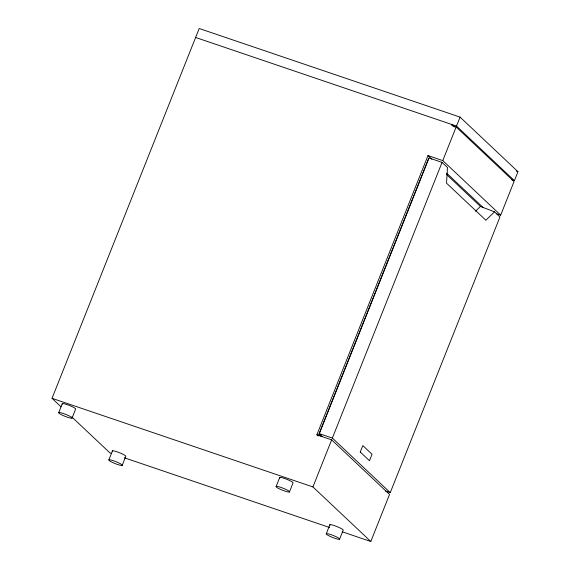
<?xml version="1.0" encoding="UTF-8"?>
<svg xmlns="http://www.w3.org/2000/svg" width="570" height="570" viewBox="0 0 570 570"><rect width="100%" height="100%" fill="white"/><g stroke="black" fill="none" stroke-linecap="round" stroke-linejoin="round"><path stroke-width="0.85" d="M61.033 406.802L52.027 398.309L199.194 28.5L460.083 117.114L517.973 171.691L514.404 180.654L511.504 179.671M58.76 412.53L62.33 403.56M71.998 418.195A7.31 1.04 21.7 0 0 63.441 413.535A7.31 1.04 21.7 0 0 60.698 414.354A7.31 1.04 21.7 0 0 71.998 418.195L75.568 409.224A7.31 1.04 21.7 0 0 68.763 405.206A7.31 1.04 21.7 0 0 62.422 404.18M108.899 459.798L112.468 450.827M122.137 465.462A7.31 1.04 21.7 0 0 113.58 460.802A7.31 1.04 21.7 0 0 110.837 461.622A7.31 1.04 21.7 0 0 122.137 465.462L125.706 456.492A7.31 1.04 21.7 0 0 118.902 452.473A7.31 1.04 21.7 0 0 112.561 451.447M276.172 486.374L279.742 477.404M289.403 492.038A7.31 1.04 21.7 0 0 280.853 487.378A7.31 1.04 21.7 0 0 278.11 488.198A7.31 1.04 21.7 0 0 289.403 492.038L292.973 483.068A7.31 1.04 21.7 0 0 286.168 479.049A7.31 1.04 21.7 0 0 279.834 478.023M318.153 436.05L316.863 434.832L427.992 155.574L442.776 160.597L500.674 215.168L514.047 181.552L456.157 126.975L451.81 125.5L452.167 124.602L454.739 127.025M320.796 436.078L318.865 434.262L428.576 158.581M322.535 436.67L319.314 433.635L429.018 157.954L442.064 162.386L447.493 167.502L446.531 183.155L485.861 220.227L494.532 211.848L499.954 216.963L390.251 492.644L385.363 490.977M331.647 439.855L389.538 494.432L370.806 541.5L312.916 486.923L331.647 439.855L316.863 434.832M390.251 492.644L332.36 438.066L442.064 162.386M442.776 160.597L456.157 126.975M514.404 180.654L456.513 126.077L460.083 117.114M326.311 533.641L329.88 524.678M360.233 452.031L362.841 445.598L372.046 454.269L369.474 460.724L360.276 452.053M339.542 539.305A7.31 1.04 21.7 0 0 330.992 534.646A7.31 1.04 21.7 0 0 328.249 535.465A7.31 1.04 21.7 0 0 339.542 539.305L343.112 530.342A7.31 1.04 21.7 0 0 336.307 526.317A7.31 1.04 21.7 0 0 329.973 525.291M475.501 211.235L480.453 206.44L494.532 211.848M195.624 37.463L456.513 126.077M516.292 171.121L517.973 171.691M496.563 213.779L500.674 215.168M319.314 433.635L332.36 438.066M318.865 434.262L320.611 434.853M52.027 398.309L312.916 486.923M111.599 453.456L109.917 452.886L71.97 417.105M124.224 457.746L329.574 527.492M342.192 531.782L370.806 541.5M427.992 155.574L431.853 159.208M446.652 173.159L483.317 207.722M446.403 174.342L480.453 206.44"/></g></svg>
